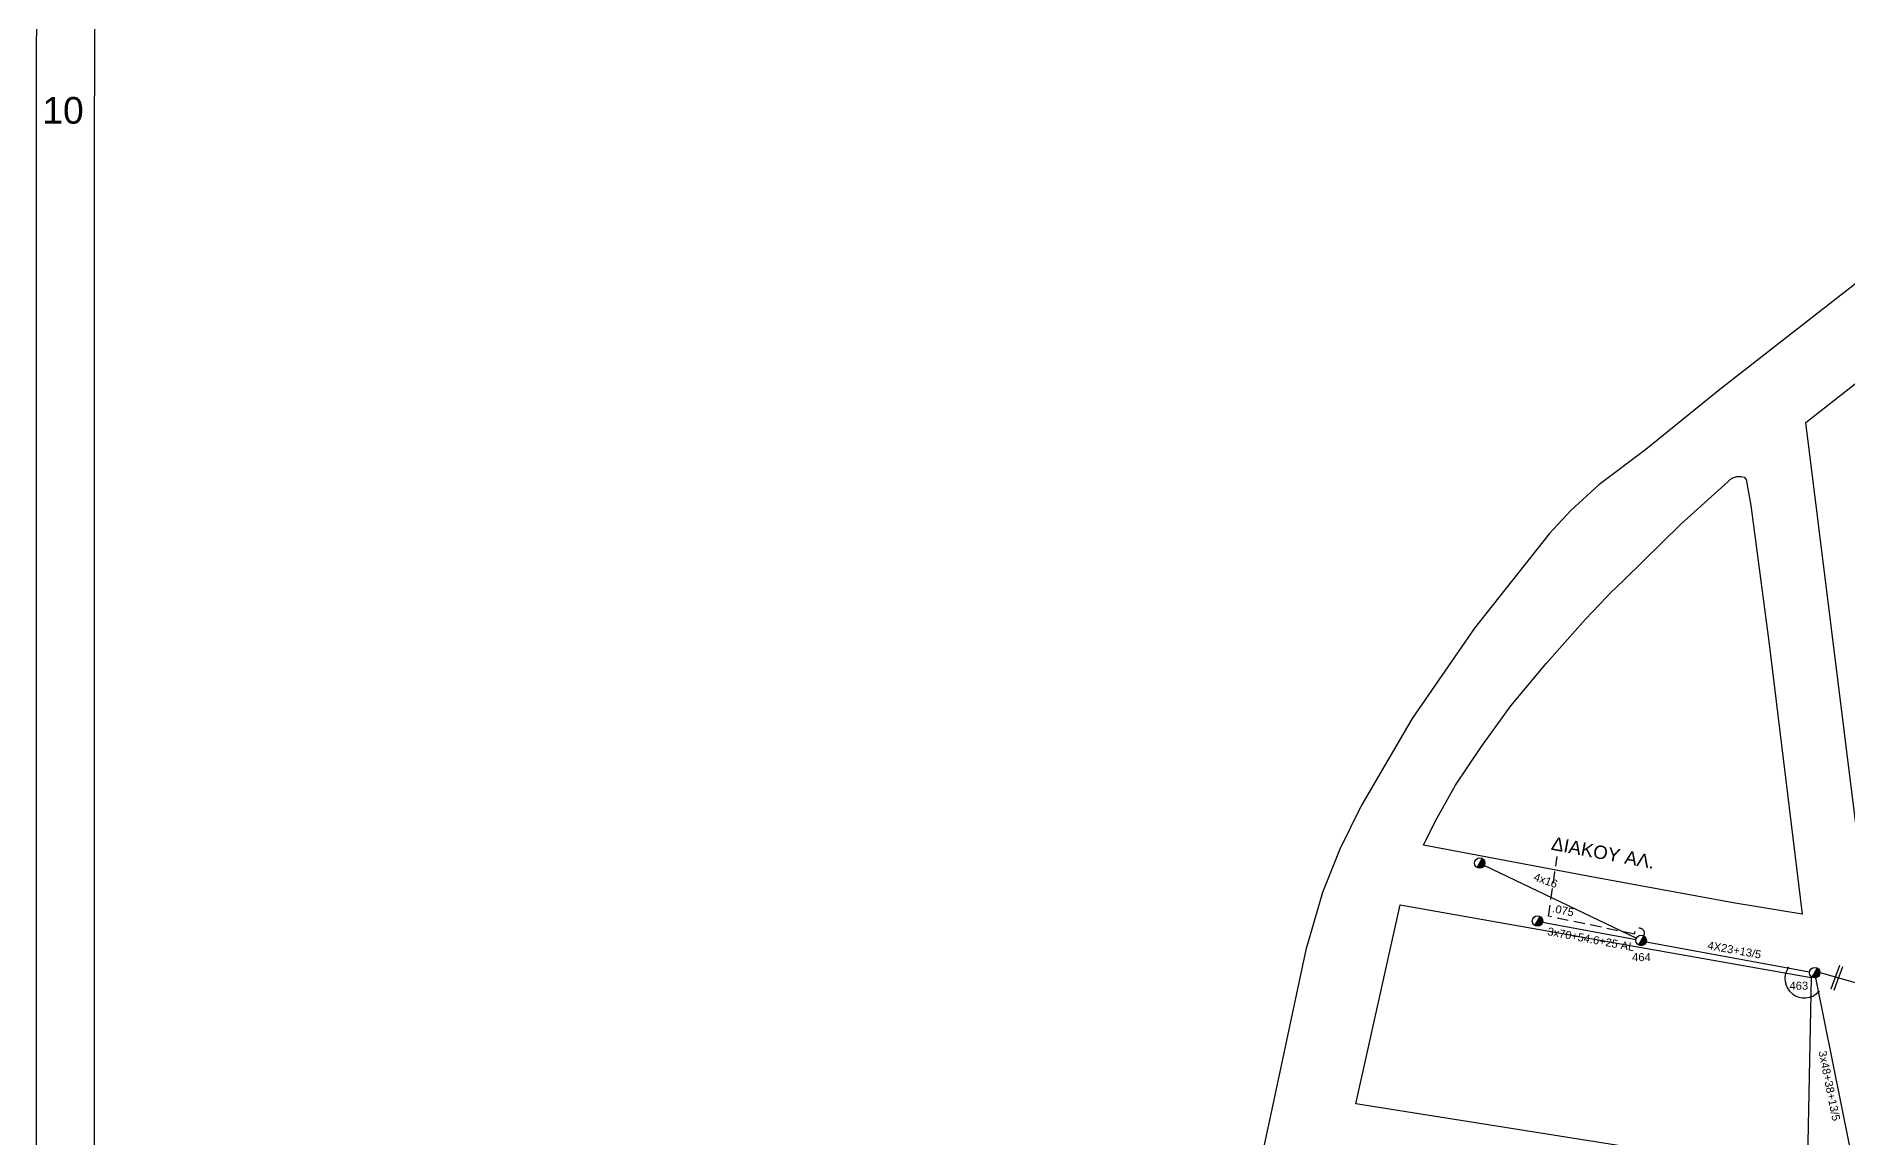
# Model space of a CAD drawing. Header units: millimetres. Extents: x 1421 to 11257, y 848 to 1896.
# Drawn here: x 8825.3 to 9232.8, y 1124 to 1371.9 of the extents above; entities that cross this region are included whole.
import ezdxf
from ezdxf.enums import TextEntityAlignment as Align

# ---------------------------------------------------------------- set-up
doc = ezdxf.new("R2010")
doc.units = ezdxf.units.MM
doc.linetypes.add('DASHED', pattern=[19.05, 12.7, -6.35])
for name, color, linetype, lineweight in [('3x150+50 XLPE', 7, 'SYN_LINE', 30), ('3x48+38+13_5', 7, 'Continuous', 30), ('3x70+54.6+25 AL', 7, 'SYN_LINE', 30), ('4x16', 7, 'Continuous', 30), ('4X23+13_5', 7, 'Continuous', 30), ('4x50+16', 7, 'Continuous', 30), ('Υπόγεια Καλώδια Δικτύου ΧΤ   .075', 7, 'DASHED', 30)]:
    doc.layers.add(name, color=color, linetype=linetype, lineweight=lineweight)
for name, color, linetype in [('TEXT ΚΑΛΩΔΙΩΝ', 7, 'Continuous'), ('Επιγραφές - Σχήματα', 7, 'Continuous'), ('Στύλος ΦΜ', 7, 'Continuous'), ('Στύλος ΦΜ @ 1', 7, 'Continuous'), ('Συνδέσεις', 7, 'Continuous'), ('Τομή', 7, 'Continuous'), ('Υπόβαθρο ΔΕΗ', 7, 'Continuous')]:
    doc.layers.add(name, color=color, linetype=linetype)
doc.styles.add('arial', font='ARIAL.TTF', dxfattribs={"height": 3})
doc.styles.get("Standard").update_dxf_attribs({"font": 'ARIAL.TTF', "height": 1.8})
doc.linetypes.add('SYN_LINE', pattern='A,0.5,-0.0001,["/\\/\\/\\/",Standard,S=0.1,R=0,X=0,Y=-0.05],-0.25', length=0.7501)

# ---------------------------------------------------------------- blocks, each defined once
blk = doc.blocks.new('ΥΠΑΡΧΩΝ ΤΣΙΜΕΝΤΕΝΙΟΣ ΣΤΥΛΟΣ')
at = {"layer": 'Στύλος ΦΜ'}
blk.add_hatch(color=7, dxfattribs=at).paths.add_polyline_path([(-1.29, -2.28, 0.574793), (2.62, 0, 0.268822), (1.3, 2.27)])
at = {"layer": 'Στύλος ΦΜ', "color": 7}
blk.add_line((-1.29, -2.28), (1.3, 2.27), dxfattribs=at)
blk.add_circle((0, 0), 2.62, dxfattribs=at)
at = {"layer": 'Στύλος ΦΜ', "flags": 4}
for tag, p in [('ΑΡΙΘΜΟΣ', (-4.68, 8.05)), ('ΤΥΠΟΣ', (-4.91, 3.03))]:
    blk.add_attdef(tag, p, '', height=4, dxfattribs=at)
blk = doc.blocks.new('ΤΟΜΗ')
at = {"layer": 'Τομή', "ltscale": 40}
for p, q in [((11.3, -0.6), (-11.4, -0.6)), ((11.3, -3.4), (-11.4, -3.4))]:
    blk.add_line(p, q, dxfattribs=at)
blk = doc.blocks.new('_ΣΥΝΔΕΣΗ')
at = {"layer": 'Συνδέσεις', "linetype": 'SYN_LINE', "ltscale": 40}
blk.add_hatch(color=256, dxfattribs=at).paths.add_polyline_path([(0.5, 0, 1), (-0.5, 0, 1)])
at = {"layer": 'Συνδέσεις'}
blk.add_circle((0, 0), 0.5, dxfattribs=at)

msp = doc.modelspace()

# ---------------------------------------------------------------- linework, layer by layer
at = {"lineweight": -3, "ltscale": 15}
msp.add_lwpolyline([(10993.76, 1895.53), (8825.35, 1895.54), (8825.27, 848.33), (10993.76, 848.32)], close=True, dxfattribs=at)
at = {"layer": '3x150+50 XLPE', "color": 62, "linetype": 'DASHED', "lineweight": -3, "ltscale": 0.2}
msp.add_lwpolyline([(9165.5, 1173.83), (9167.47, 1187.28)], dxfattribs=at)
at = {"layer": '3x48+38+13_5', "color": 62, "linetype": 'Continuous', "lineweight": -3, "ltscale": 0.2}
msp.add_lwpolyline([(9234.49, 1021.78), (9233.57, 1057.49), (9233.49, 1086.77), (9233.31, 1121.99), (9225.65, 1159.97)], dxfattribs=at)
at = {"layer": '3x70+54.6+25 AL', "color": 62, "linetype": 'SYN_LINE', "lineweight": -3, "ltscale": 15}
msp.add_lwpolyline([(9164.19, 1172.53), (9185.21, 1168.6)], dxfattribs=at)
at = {"layer": '4x16', "color": 62, "linetype": 'Continuous', "lineweight": -3, "ltscale": 0.2}
msp.add_lwpolyline([(9151.1, 1185.29), (9185.3, 1168.89)], dxfattribs=at)
at = {"layer": '4X23+13_5', "color": 62, "linetype": 'Continuous', "lineweight": -3, "ltscale": 0.2}
msp.add_lwpolyline([(9187.49, 1168.04), (9224.26, 1161.34)], dxfattribs=at)
at = {"layer": '4x50+16', "color": 151, "linetype": 'Continuous', "lineweight": -3, "ltscale": 15}
msp.add_lwpolyline([(9226.6, 1161.14), (9239.99, 1157.36), (9259.6, 1155.21), (9290.84, 1151.94), (9327.47, 1153.15), (9346.03, 1144.69)], dxfattribs=at)
at = {"layer": 'Υπόβαθρο ΔΕΗ', "lineweight": -3, "ltscale": 15}
msp.add_lwpolyline([(10855.44, 1855.69), (8838.35, 1855.69), (8838.27, 861.33), (10836.6, 861.33)], close=True, dxfattribs=at)
at = {"layer": 'Υπόβαθρο ΔΕΗ', "lineweight": -3, "ltscale": 0.1}
for points in [[(9245.22, 1324.55), (9204.07, 1292.44), (9187.45, 1278.92), (9176.85, 1270.95), (9170.56, 1265.18), (9165.67, 1259.95), (9148.88, 1238.71), (9134.87, 1218.35), (9123.36, 1198.71), (9118.59, 1188.95), (9114.67, 1179.2), (9110.92, 1166.27), (9102.73, 1127.94), (9078.74, 1017.15), (9066.95, 964.96), (9061.23, 939.01), (9057.45, 921.55), (9047.35, 891.13), (9044.41, 881.74), (9029.62, 861.81)], [(9237.7, 1169.98), (9223.39, 1285), (9252.06, 1307.5)]]:
    msp.add_lwpolyline(points, dxfattribs=at)
for points in [[(9182.56, 1249.54), (9195.31, 1262.09), (9203.58, 1269.59), (9206.74, 1272.41), (9207.92, 1272.79), (9208.83, 1272.79), (9209.56, 1272.67), (9210.01, 1272.18), (9211.04, 1266.28), (9215.06, 1235.71), (9222.56, 1174.31), (9207.04, 1176.88), (9174.34, 1182.85), (9137.41, 1189.82), (9140.1, 1195.28), (9144.62, 1203.34), (9150.43, 1212.08), (9157.01, 1221.22), (9165.06, 1230.79), (9173.83, 1240.67), (9178.6, 1245.68), (9179.35, 1246.47)], [(9132.17, 1176.43), (9224.58, 1160.01), (9223.72, 1115.5), (9122.14, 1131.59)]]:
    msp.add_lwpolyline(points, close=True, dxfattribs=at)
at = {"layer": 'Υπόβαθρο ΔΕΗ', "lineweight": -3}
msp.add_arc((9223.07, 1159.81), 4.37, 146.4825, 317.4111, dxfattribs=at)
at = {"layer": 'Υπόγεια Καλώδια Δικτύου ΧΤ   .075', "color": 62, "linetype": 'DASHED', "lineweight": -3, "ltscale": 0.2}
msp.add_lwpolyline([(9186.95, 1169.4, 1.458264), (9184.87, 1169.79), (9165.5, 1173.83)], format="xyb", dxfattribs=at)

# ---------------------------------------------------------------- block references
at = {"layer": 'Στύλος ΦΜ @ 1', "color": 1, "lineweight": -3, "ltscale": 40, "xscale": 0.4499999999998181, "yscale": 0.4499999999998181, "zscale": 0.4499999999998181}
for p in [(9150.04, 1185.8), (9163.04, 1172.76)]:
    msp.add_blockref('ΥΠΑΡΧΩΝ ΤΣΙΜΕΝΤΕΝΙΟΣ ΣΤΥΛΟΣ', p, dxfattribs=at)
at = {"layer": 'Στύλος ΦΜ @ 1', "color": 1, "lineweight": -3, "ltscale": 40}
ref = msp.add_blockref('ΥΠΑΡΧΩΝ ΤΣΙΜΕΝΤΕΝΙΟΣ ΣΤΥΛΟΣ', (9186.36, 1168.38), dxfattribs=dict(at, xscale=0.4499999999998181, yscale=0.4499999999998181, zscale=0.4499999999998181))
ref.add_attrib('ΑΡΙΘΜΟΣ', '464', (9184.32, 1163.73), dxfattribs={"layer": 'Στύλος ΦΜ', "height": 1.8, "flags": 4})
ref = msp.add_blockref('ΥΠΑΡΧΩΝ ΤΣΙΜΕΝΤΕΝΙΟΣ ΣΤΥΛΟΣ', (9225.42, 1161.13), dxfattribs=dict(at, xscale=0.4499999999998181, yscale=0.4499999999998181, zscale=0.4499999999998181))
ref.add_attrib('ΑΡΙΘΜΟΣ', '463', (9219.74, 1157.31), dxfattribs={"layer": 'Στύλος ΦΜ', "height": 1.8, "flags": 4})
at = {"layer": 'Συνδέσεις', "lineweight": -3, "xscale": 0.25, "yscale": 0.25, "zscale": 0.25}
for p in [(9219.42, 1162.22), (9226.28, 1156.85)]:
    msp.add_blockref('_ΣΥΝΔΕΣΗ', p, dxfattribs=at)
at = {"layer": 'Τομή', "lineweight": -3, "xscale": 0.2499999999999998, "yscale": 0.2499999999999998, "zscale": 0.2499999999999998, "rotation": 69.77134410171824}
msp.add_blockref('ΤΟΜΗ', (9229.87, 1160.11), dxfattribs=at)

# ---------------------------------------------------------------- texts
at = {"layer": 'TEXT ΚΑΛΩΔΙΩΝ', "lineweight": -3, "ltscale": 0.2, "style": 'arial'}
msp.add_text('4x16', height=1.8, rotation=340.2949, dxfattribs=at).set_placement((9164.88, 1181.89), align=Align.MIDDLE_CENTER)
at = {"layer": 'TEXT ΚΑΛΩΔΙΩΝ', "lineweight": -3, "ltscale": 15, "style": 'arial'}
for s, rotation, p in [('.075', 348.2172, (9168.81, 1175.15)), ('3x70+54.6+25 AL', 349.4151, (9175.08, 1168.66)), ('4X23+13/5', 349.6724, (9207.35, 1166.25)), ('3x48+38+13/5', 281.4018, (9228.72, 1135.68))]:
    msp.add_text(s, height=1.8, rotation=rotation, dxfattribs=at).set_placement(p, align=Align.MIDDLE_CENTER)
at = {"layer": 'Επιγραφές - Σχήματα', "lineweight": -3, "ltscale": 0.2, "insert": (8826.64, 1358.24), "char_height": 6, "width": 19.6719, "attachment_point": 1}
msp.add_mtext('10', dxfattribs=at)
at = {"layer": 'Υπόβαθρο ΔΕΗ', "lineweight": -3, "ltscale": 0.1, "style": 'arial'}
msp.add_text('ΔΙΑΚΟΥ ΑΛ.', height=3, rotation=349.3187, dxfattribs=at).set_placement((9177.81, 1188.13), align=Align.MIDDLE_CENTER)

doc.saveas('drawing.dxf')
